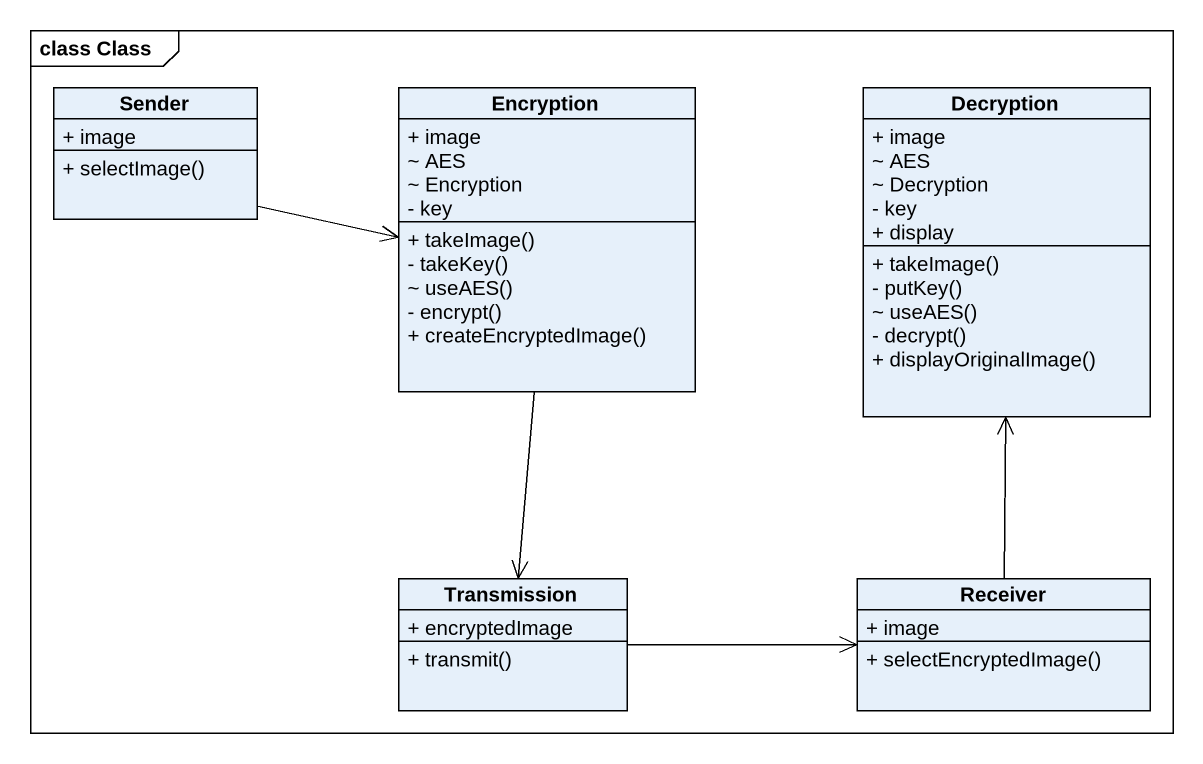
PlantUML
@startuml
mainframe class Class
hide circle
hide empty members
skinparam classAttributeIconSize 0
class Sender {
  + image
  + selectImage()
}
class Encryption {
  + image
  ~ AES
  ~ Encryption
  - key
  + takeImage()
  - takeKey()
  ~ useAES()
  - encrypt()
  + createEncryptedImage()
}
class Decryption {
  + image
  ~ AES
  ~ Decryption
  - key
  + display
  + takeImage()
  - putKey()
  ~ useAES()
  - decrypt()
  + displayOriginalImage()
}
class Transmission {
  + encryptedImage
  + transmit()
}
class Receiver {
  + image
  + selectEncryptedImage()
}
Sender -right-> Encryption
Encryption --> Transmission
Transmission -right-> Receiver
Receiver -up-> Decryption
@enduml
